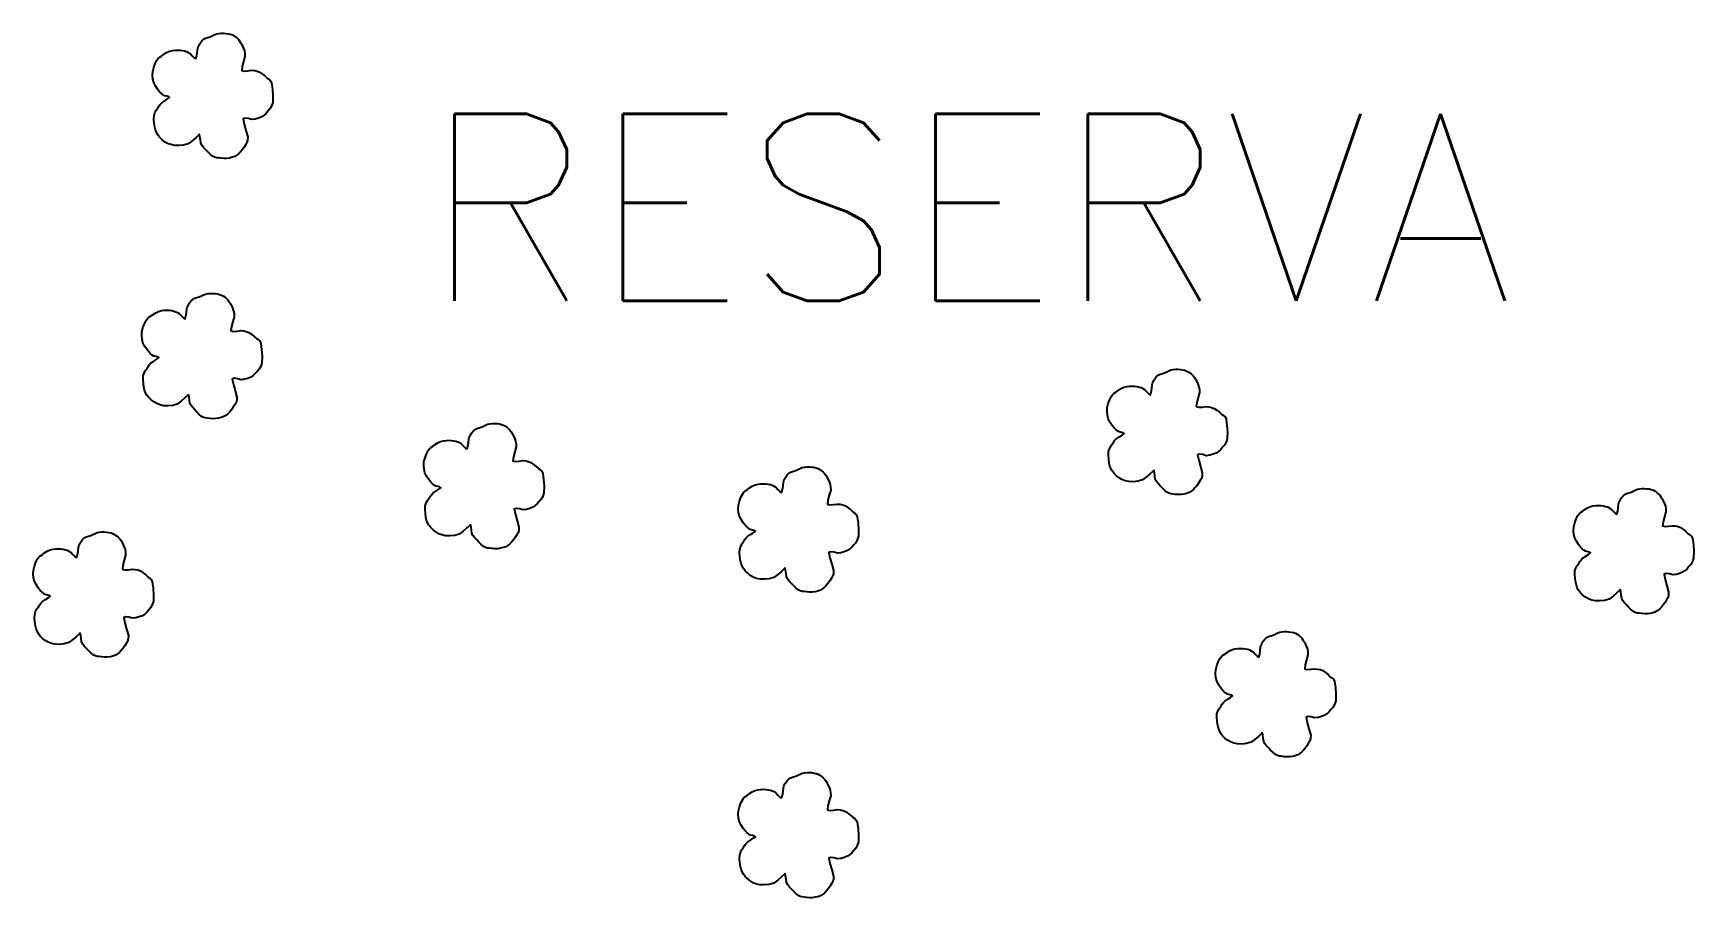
# Model space of a CAD drawing. Extents: x 730929 to 735129, y 7820181 to 7826121.
# Drawn here: x 733012.6 to 733243.4, y 7822147.8 to 7822267.9 of the extents above; entities that cross this region are included whole.
import ezdxf

# ---------------------------------------------------------------- set-up
doc = ezdxf.new("R2010")
doc.units = 0
doc.header["$MEASUREMENT"] = 0
doc.linetypes.add('LIN0', pattern=[0])
doc.layers.add('SIMBOLO ARVORE', color=118, linetype='Continuous')
doc.layers.add('TEXTO_DIVERSOS', color=7, linetype='Continuous', lineweight=5)
doc.styles.add('Simplex', font='simplex.shx')

msp = doc.modelspace()

# ---------------------------------------------------------------- linework, layer by layer
at = {"layer": 'SIMBOLO ARVORE', "linetype": 'LIN0', "elevation": 716.76, "flags": 128}
for points in [[(733035.66, 7822253.83), (733035.21, 7822253.43), (733034.7, 7822252.98), (733034.15, 7822252.57), (733033.52, 7822252.39), (733032.87, 7822252.32), (733032.24, 7822252.35), (733031.74, 7822252.46), (733031.29, 7822252.64), (733030.88, 7822252.87), (733030.51, 7822253.16), (733030.19, 7822253.48), (733029.92, 7822253.82), (733029.74, 7822254.15), (733029.61, 7822254.51), (733029.52, 7822254.91), (733029.43, 7822255.44), (733029.39, 7822255.99), (733029.41, 7822256.51), (733029.54, 7822256.9), (733029.73, 7822257.24), (733029.93, 7822257.53), (733030.09, 7822257.79), (733030.26, 7822258.04), (733030.48, 7822258.28), (733030.9, 7822258.55), (733031.3, 7822258.81), (733031.58, 7822259.02), (733031.46, 7822259.11), (733031.2, 7822259.18), (733030.88, 7822259.25), (733030.66, 7822259.38), (733030.43, 7822259.57), (733030.19, 7822259.82), (733029.9, 7822260.19), (733029.62, 7822260.62), (733029.38, 7822261.09), (733029.25, 7822261.58), (733029.2, 7822262.09), (733029.23, 7822262.62), (733029.38, 7822263.19), (733029.59, 7822263.73), (733029.82, 7822264.2), (733030, 7822264.45), (733030.2, 7822264.62), (733030.43, 7822264.77), (733030.77, 7822265.02), (733031.15, 7822265.25), (733031.56, 7822265.46), (733031.96, 7822265.56), (733032.35, 7822265.6), (733032.73, 7822265.61), (733033.07, 7822265.6), (733033.38, 7822265.55), (733033.67, 7822265.48), (733033.93, 7822265.4), (733034.18, 7822265.28), (733034.42, 7822265.13), (733034.71, 7822264.81), (733034.99, 7822264.54), (733035.23, 7822264.41), (733035.35, 7822264.78), (733035.43, 7822265.28), (733035.48, 7822265.8), (733035.53, 7822266.02), (733035.59, 7822266.2), (733035.69, 7822266.35), (733035.85, 7822266.62), (733036.05, 7822266.88), (733036.3, 7822267.13), (733036.58, 7822267.26), (733036.89, 7822267.37), (733037.2, 7822267.46), (733037.49, 7822267.6), (733037.79, 7822267.74), (733038.09, 7822267.85), (733038.42, 7822267.91), (733038.75, 7822267.94), (733039.09, 7822267.94), (733039.41, 7822267.92), (733039.73, 7822267.88), (733040.03, 7822267.81), (733040.3, 7822267.7), (733040.56, 7822267.56), (733040.79, 7822267.4), (733041, 7822267.23), (733041.19, 7822267.03), (733041.36, 7822266.79), (733041.55, 7822266.49), (733041.71, 7822266.16), (733041.86, 7822265.81), (733041.97, 7822265.49), (733042.04, 7822265.14), (733042.05, 7822264.71), (733041.85, 7822264.02), (733041.67, 7822263.34), (733041.6, 7822262.77), (733041.96, 7822262.67), (733042.44, 7822262.7), (733042.97, 7822262.79), (733043.36, 7822262.74), (733043.73, 7822262.66), (733044.09, 7822262.52), (733044.48, 7822262.26), (733044.84, 7822261.97), (733045.16, 7822261.67), (733045.41, 7822261.54), (733045.6, 7822261.34), (733045.75, 7822261), (733045.87, 7822260.15), (733045.93, 7822259.22), (733045.91, 7822258.32), (733045.75, 7822257.8), (733045.52, 7822257.42), (733045.25, 7822257.11), (733045, 7822256.8), (733044.71, 7822256.54), (733044.38, 7822256.31), (733043.94, 7822256.14), (733043.48, 7822256.02), (733043, 7822255.95), (733042.5, 7822256.08), (733042.08, 7822256.16), (733041.8, 7822256.05), (733041.94, 7822255.31), (733042.19, 7822254.42), (733042.44, 7822253.55), (733042.42, 7822253.1), (733042.32, 7822252.76), (733042.15, 7822252.48), (733041.93, 7822252.12), (733041.69, 7822251.78), (733041.42, 7822251.46), (733041.18, 7822251.21), (733040.91, 7822251), (733040.62, 7822250.83), (733040.27, 7822250.7), (733039.89, 7822250.6), (733039.49, 7822250.55), (733039.1, 7822250.54), (733038.73, 7822250.57), (733038.37, 7822250.62), (733038.08, 7822250.65), (733037.8, 7822250.72), (733037.53, 7822250.86), (733037.2, 7822251.13), (733036.87, 7822251.46), (733036.56, 7822251.8), (733036.3, 7822252.07), (733036.08, 7822252.35), (733035.9, 7822252.66), (733035.85, 7822253.13), (733035.8, 7822253.58), (733035.7, 7822253.96), (733035.7, 7822253.96)], [(733034.15, 7822217.68), (733033.7, 7822217.28), (733033.2, 7822216.83), (733032.65, 7822216.41), (733032.01, 7822216.24), (733031.36, 7822216.17), (733030.74, 7822216.19), (733030.23, 7822216.3), (733029.78, 7822216.48), (733029.38, 7822216.72), (733029, 7822217.01), (733028.68, 7822217.33), (733028.41, 7822217.67), (733028.23, 7822218), (733028.1, 7822218.36), (733028.01, 7822218.76), (733027.93, 7822219.29), (733027.89, 7822219.84), (733027.9, 7822220.36), (733028.04, 7822220.75), (733028.22, 7822221.08), (733028.42, 7822221.38), (733028.58, 7822221.64), (733028.76, 7822221.89), (733028.97, 7822222.13), (733029.39, 7822222.4), (733029.79, 7822222.66), (733030.07, 7822222.87), (733029.95, 7822222.96), (733029.69, 7822223.03), (733029.37, 7822223.09), (733029.15, 7822223.23), (733028.92, 7822223.41), (733028.68, 7822223.66), (733028.39, 7822224.03), (733028.11, 7822224.47), (733027.87, 7822224.94), (733027.75, 7822225.43), (733027.7, 7822225.94), (733027.73, 7822226.47), (733027.87, 7822227.04), (733028.08, 7822227.58), (733028.31, 7822228.05), (733028.49, 7822228.3), (733028.69, 7822228.47), (733028.93, 7822228.62), (733029.27, 7822228.87), (733029.65, 7822229.1), (733030.05, 7822229.3), (733030.45, 7822229.4), (733030.84, 7822229.45), (733031.23, 7822229.46), (733031.56, 7822229.45), (733031.88, 7822229.4), (733032.17, 7822229.33), (733032.42, 7822229.24), (733032.67, 7822229.13), (733032.91, 7822228.98), (733033.21, 7822228.66), (733033.49, 7822228.39), (733033.73, 7822228.25), (733033.85, 7822228.63), (733033.92, 7822229.13), (733033.97, 7822229.65), (733034.02, 7822229.87), (733034.09, 7822230.04), (733034.18, 7822230.2), (733034.34, 7822230.47), (733034.55, 7822230.73), (733034.79, 7822230.97), (733035.07, 7822231.11), (733035.38, 7822231.21), (733035.7, 7822231.31), (733035.99, 7822231.45), (733036.28, 7822231.58), (733036.58, 7822231.7), (733036.91, 7822231.76), (733037.24, 7822231.79), (733037.58, 7822231.79), (733037.9, 7822231.77), (733038.22, 7822231.73), (733038.52, 7822231.66), (733038.8, 7822231.55), (733039.05, 7822231.41), (733039.29, 7822231.25), (733039.49, 7822231.08), (733039.68, 7822230.88), (733039.85, 7822230.64), (733040.04, 7822230.34), (733040.21, 7822230.01), (733040.35, 7822229.66), (733040.47, 7822229.34), (733040.54, 7822228.98), (733040.55, 7822228.56), (733040.35, 7822227.87), (733040.16, 7822227.18), (733040.09, 7822226.61), (733040.45, 7822226.51), (733040.93, 7822226.55), (733041.46, 7822226.64), (733041.85, 7822226.59), (733042.23, 7822226.5), (733042.59, 7822226.36), (733042.97, 7822226.11), (733043.33, 7822225.82), (733043.65, 7822225.52), (733043.9, 7822225.38), (733044.1, 7822225.19), (733044.24, 7822224.85), (733044.36, 7822224), (733044.42, 7822223.07), (733044.4, 7822222.16), (733044.24, 7822221.65), (733044.02, 7822221.27), (733043.74, 7822220.96), (733043.49, 7822220.65), (733043.2, 7822220.38), (733042.87, 7822220.16), (733042.43, 7822219.99), (733041.97, 7822219.87), (733041.5, 7822219.8), (733040.99, 7822219.93), (733040.57, 7822220), (733040.29, 7822219.9), (733040.44, 7822219.16), (733040.69, 7822218.27), (733040.93, 7822217.4), (733040.91, 7822216.95), (733040.81, 7822216.61), (733040.64, 7822216.33), (733040.43, 7822215.97), (733040.18, 7822215.62), (733039.91, 7822215.31), (733039.67, 7822215.06), (733039.41, 7822214.85), (733039.12, 7822214.68), (733038.76, 7822214.54), (733038.38, 7822214.45), (733037.98, 7822214.4), (733037.6, 7822214.39), (733037.22, 7822214.42), (733036.86, 7822214.47), (733036.57, 7822214.5), (733036.29, 7822214.57), (733036.02, 7822214.7), (733035.69, 7822214.98), (733035.36, 7822215.31), (733035.05, 7822215.65), (733034.79, 7822215.92), (733034.57, 7822216.2), (733034.4, 7822216.51), (733034.34, 7822216.98), (733034.29, 7822217.43), (733034.2, 7822217.81), (733034.2, 7822217.81)], [(733168.3, 7822207.13), (733167.85, 7822206.74), (733167.35, 7822206.29), (733166.8, 7822205.87), (733166.16, 7822205.7), (733165.51, 7822205.63), (733164.89, 7822205.65), (733164.38, 7822205.76), (733163.93, 7822205.94), (733163.53, 7822206.18), (733163.16, 7822206.46), (733162.83, 7822206.78), (733162.57, 7822207.13), (733162.38, 7822207.46), (733162.25, 7822207.81), (733162.17, 7822208.21), (733162.08, 7822208.75), (733162.04, 7822209.3), (733162.06, 7822209.82), (733162.19, 7822210.21), (733162.37, 7822210.54), (733162.58, 7822210.83), (733162.73, 7822211.1), (733162.91, 7822211.35), (733163.13, 7822211.58), (733163.55, 7822211.86), (733163.94, 7822212.11), (733164.23, 7822212.33), (733164.1, 7822212.42), (733163.85, 7822212.48), (733163.53, 7822212.55), (733163.3, 7822212.68), (733163.08, 7822212.87), (733162.84, 7822213.12), (733162.54, 7822213.49), (733162.26, 7822213.92), (733162.03, 7822214.4), (733161.9, 7822214.89), (733161.85, 7822215.4), (733161.88, 7822215.92), (733162.03, 7822216.5), (733162.23, 7822217.04), (733162.47, 7822217.51), (733162.64, 7822217.75), (733162.84, 7822217.93), (733163.08, 7822218.07), (733163.42, 7822218.32), (733163.8, 7822218.56), (733164.2, 7822218.76), (733164.6, 7822218.86), (733165, 7822218.91), (733165.38, 7822218.92), (733165.72, 7822218.9), (733166.03, 7822218.86), (733166.32, 7822218.78), (733166.58, 7822218.7), (733166.82, 7822218.59), (733167.07, 7822218.44), (733167.36, 7822218.12), (733167.64, 7822217.84), (733167.88, 7822217.71), (733168, 7822218.08), (733168.08, 7822218.59), (733168.13, 7822219.1), (733168.18, 7822219.33), (733168.24, 7822219.5), (733168.33, 7822219.66), (733168.5, 7822219.92), (733168.7, 7822220.19), (733168.94, 7822220.43), (733169.23, 7822220.56), (733169.54, 7822220.67), (733169.85, 7822220.76), (733170.14, 7822220.9), (733170.44, 7822221.04), (733170.74, 7822221.16), (733171.06, 7822221.22), (733171.4, 7822221.25), (733171.73, 7822221.25), (733172.06, 7822221.23), (733172.37, 7822221.18), (733172.67, 7822221.11), (733172.95, 7822221), (733173.21, 7822220.87), (733173.44, 7822220.71), (733173.65, 7822220.53), (733173.83, 7822220.33), (733174.01, 7822220.09), (733174.19, 7822219.79), (733174.36, 7822219.46), (733174.51, 7822219.11), (733174.62, 7822218.8), (733174.69, 7822218.44), (733174.7, 7822218.02), (733174.5, 7822217.32), (733174.32, 7822216.64), (733174.25, 7822216.07), (733174.6, 7822215.97), (733175.08, 7822216.01), (733175.61, 7822216.09), (733176.01, 7822216.05), (733176.38, 7822215.96), (733176.74, 7822215.82), (733177.12, 7822215.57), (733177.48, 7822215.28), (733177.81, 7822214.98), (733178.05, 7822214.84), (733178.25, 7822214.64), (733178.4, 7822214.3), (733178.52, 7822213.46), (733178.58, 7822212.52), (733178.56, 7822211.62), (733178.4, 7822211.11), (733178.17, 7822210.72), (733177.9, 7822210.42), (733177.65, 7822210.11), (733177.36, 7822209.84), (733177.03, 7822209.62), (733176.59, 7822209.45), (733176.12, 7822209.32), (733175.65, 7822209.25), (733175.15, 7822209.39), (733174.72, 7822209.46), (733174.44, 7822209.36), (733174.59, 7822208.61), (733174.84, 7822207.73), (733175.09, 7822206.85), (733175.07, 7822206.41), (733174.96, 7822206.07), (733174.79, 7822205.79), (733174.58, 7822205.42), (733174.34, 7822205.08), (733174.07, 7822204.77), (733173.82, 7822204.51), (733173.56, 7822204.3), (733173.27, 7822204.13), (733172.91, 7822204), (733172.53, 7822203.91), (733172.14, 7822203.85), (733171.75, 7822203.85), (733171.37, 7822203.87), (733171.02, 7822203.92), (733170.72, 7822203.96), (733170.45, 7822204.03), (733170.17, 7822204.16), (733169.84, 7822204.44), (733169.52, 7822204.76), (733169.21, 7822205.11), (733168.95, 7822205.38), (733168.73, 7822205.66), (733168.55, 7822205.96), (733168.5, 7822206.43), (733168.44, 7822206.89), (733168.35, 7822207.26), (733168.35, 7822207.26)], [(733073.34, 7822199.6), (733072.89, 7822199.21), (733072.39, 7822198.76), (733071.84, 7822198.34), (733071.2, 7822198.16), (733070.55, 7822198.09), (733069.93, 7822198.12), (733069.42, 7822198.23), (733068.97, 7822198.41), (733068.57, 7822198.65), (733068.19, 7822198.93), (733067.87, 7822199.25), (733067.6, 7822199.6), (733067.42, 7822199.92), (733067.29, 7822200.28), (733067.2, 7822200.68), (733067.12, 7822201.22), (733067.08, 7822201.76), (733067.1, 7822202.29), (733067.23, 7822202.68), (733067.41, 7822203.01), (733067.62, 7822203.3), (733067.77, 7822203.57), (733067.95, 7822203.81), (733068.16, 7822204.05), (733068.59, 7822204.33), (733068.98, 7822204.58), (733069.26, 7822204.8), (733069.14, 7822204.89), (733068.89, 7822204.95), (733068.56, 7822205.02), (733068.34, 7822205.15), (733068.11, 7822205.34), (733067.88, 7822205.59), (733067.58, 7822205.96), (733067.3, 7822206.39), (733067.06, 7822206.87), (733066.94, 7822207.36), (733066.89, 7822207.87), (733066.92, 7822208.39), (733067.07, 7822208.96), (733067.27, 7822209.51), (733067.5, 7822209.97), (733067.68, 7822210.22), (733067.88, 7822210.4), (733068.12, 7822210.54), (733068.46, 7822210.79), (733068.84, 7822211.03), (733069.24, 7822211.23), (733069.64, 7822211.33), (733070.04, 7822211.38), (733070.42, 7822211.39), (733070.75, 7822211.37), (733071.07, 7822211.32), (733071.36, 7822211.25), (733071.61, 7822211.17), (733071.86, 7822211.06), (733072.1, 7822210.91), (733072.4, 7822210.58), (733072.68, 7822210.31), (733072.92, 7822210.18), (733073.04, 7822210.55), (733073.11, 7822211.05), (733073.16, 7822211.57), (733073.21, 7822211.8), (733073.28, 7822211.97), (733073.37, 7822212.13), (733073.53, 7822212.39), (733073.74, 7822212.66), (733073.98, 7822212.9), (733074.27, 7822213.03), (733074.57, 7822213.14), (733074.89, 7822213.23), (733075.18, 7822213.37), (733075.47, 7822213.51), (733075.77, 7822213.62), (733076.1, 7822213.68), (733076.43, 7822213.71), (733076.77, 7822213.72), (733077.09, 7822213.7), (733077.41, 7822213.65), (733077.71, 7822213.58), (733077.99, 7822213.47), (733078.24, 7822213.34), (733078.48, 7822213.18), (733078.68, 7822213), (733078.87, 7822212.8), (733079.04, 7822212.56), (733079.23, 7822212.26), (733079.4, 7822211.93), (733079.54, 7822211.58), (733079.66, 7822211.26), (733079.73, 7822210.91), (733079.74, 7822210.49), (733079.54, 7822209.79), (733079.36, 7822209.11), (733079.28, 7822208.54), (733079.64, 7822208.44), (733080.12, 7822208.47), (733080.65, 7822208.56), (733081.04, 7822208.52), (733081.42, 7822208.43), (733081.78, 7822208.29), (733082.16, 7822208.03), (733082.52, 7822207.74), (733082.84, 7822207.45), (733083.09, 7822207.31), (733083.29, 7822207.11), (733083.43, 7822206.77), (733083.55, 7822205.93), (733083.61, 7822204.99), (733083.59, 7822204.09), (733083.44, 7822203.58), (733083.21, 7822203.19), (733082.94, 7822202.89), (733082.68, 7822202.58), (733082.39, 7822202.31), (733082.06, 7822202.09), (733081.63, 7822201.92), (733081.16, 7822201.79), (733080.69, 7822201.72), (733080.18, 7822201.86), (733079.76, 7822201.93), (733079.48, 7822201.83), (733079.63, 7822201.08), (733079.88, 7822200.2), (733080.12, 7822199.32), (733080.11, 7822198.87), (733080, 7822198.54), (733079.83, 7822198.25), (733079.62, 7822197.89), (733079.37, 7822197.55), (733079.11, 7822197.24), (733078.86, 7822196.98), (733078.6, 7822196.77), (733078.31, 7822196.6), (733077.95, 7822196.47), (733077.57, 7822196.38), (733077.18, 7822196.32), (733076.79, 7822196.31), (733076.41, 7822196.34), (733076.05, 7822196.39), (733075.76, 7822196.42), (733075.48, 7822196.5), (733075.21, 7822196.63), (733074.88, 7822196.91), (733074.55, 7822197.23), (733074.24, 7822197.58), (733073.98, 7822197.85), (733073.76, 7822198.12), (733073.59, 7822198.43), (733073.53, 7822198.9), (733073.48, 7822199.36), (733073.39, 7822199.73), (733073.39, 7822199.73)], [(733117.05, 7822193.58), (733116.6, 7822193.18), (733116.1, 7822192.73), (733115.55, 7822192.31), (733114.91, 7822192.14), (733114.26, 7822192.07), (733113.64, 7822192.09), (733113.13, 7822192.2), (733112.68, 7822192.38), (733112.28, 7822192.62), (733111.91, 7822192.91), (733111.58, 7822193.23), (733111.32, 7822193.57), (733111.13, 7822193.9), (733111, 7822194.26), (733110.92, 7822194.66), (733110.83, 7822195.19), (733110.79, 7822195.74), (733110.81, 7822196.26), (733110.94, 7822196.65), (733111.12, 7822196.98), (733111.33, 7822197.28), (733111.48, 7822197.54), (733111.66, 7822197.79), (733111.88, 7822198.03), (733112.3, 7822198.3), (733112.69, 7822198.55), (733112.98, 7822198.77), (733112.85, 7822198.86), (733112.6, 7822198.92), (733112.28, 7822198.99), (733112.05, 7822199.13), (733111.83, 7822199.31), (733111.59, 7822199.56), (733111.29, 7822199.93), (733111.01, 7822200.37), (733110.78, 7822200.84), (733110.65, 7822201.33), (733110.6, 7822201.84), (733110.63, 7822202.36), (733110.78, 7822202.94), (733110.98, 7822203.48), (733111.22, 7822203.95), (733111.39, 7822204.2), (733111.59, 7822204.37), (733111.83, 7822204.52), (733112.17, 7822204.77), (733112.55, 7822205), (733112.95, 7822205.2), (733113.35, 7822205.3), (733113.75, 7822205.35), (733114.13, 7822205.36), (733114.47, 7822205.34), (733114.78, 7822205.3), (733115.07, 7822205.23), (733115.33, 7822205.14), (733115.57, 7822205.03), (733115.82, 7822204.88), (733116.11, 7822204.56), (733116.39, 7822204.28), (733116.63, 7822204.15), (733116.75, 7822204.53), (733116.83, 7822205.03), (733116.88, 7822205.55), (733116.93, 7822205.77), (733116.99, 7822205.94), (733117.08, 7822206.1), (733117.25, 7822206.37), (733117.45, 7822206.63), (733117.69, 7822206.87), (733117.98, 7822207.01), (733118.29, 7822207.11), (733118.6, 7822207.21), (733118.89, 7822207.35), (733119.19, 7822207.48), (733119.49, 7822207.6), (733119.81, 7822207.66), (733120.15, 7822207.69), (733120.48, 7822207.69), (733120.81, 7822207.67), (733121.12, 7822207.63), (733121.42, 7822207.56), (733121.7, 7822207.45), (733121.96, 7822207.31), (733122.19, 7822207.15), (733122.4, 7822206.98), (733122.58, 7822206.77), (733122.76, 7822206.54), (733122.94, 7822206.24), (733123.11, 7822205.91), (733123.26, 7822205.55), (733123.37, 7822205.24), (733123.44, 7822204.88), (733123.45, 7822204.46), (733123.25, 7822203.77), (733123.07, 7822203.08), (733123, 7822202.51), (733123.35, 7822202.41), (733123.83, 7822202.45), (733124.36, 7822202.53), (733124.76, 7822202.49), (733125.13, 7822202.4), (733125.49, 7822202.26), (733125.87, 7822202.01), (733126.23, 7822201.72), (733126.56, 7822201.42), (733126.8, 7822201.28), (733127, 7822201.09), (733127.15, 7822200.75), (733127.27, 7822199.9), (733127.32, 7822198.96), (733127.31, 7822198.06), (733127.15, 7822197.55), (733126.92, 7822197.16), (733126.65, 7822196.86), (733126.4, 7822196.55), (733126.11, 7822196.28), (733125.78, 7822196.06), (733125.34, 7822195.89), (733124.87, 7822195.77), (733124.4, 7822195.7), (733123.9, 7822195.83), (733123.47, 7822195.9), (733123.19, 7822195.8), (733123.34, 7822195.06), (733123.59, 7822194.17), (733123.84, 7822193.3), (733123.82, 7822192.85), (733123.71, 7822192.51), (733123.54, 7822192.23), (733123.33, 7822191.87), (733123.09, 7822191.52), (733122.82, 7822191.21), (733122.57, 7822190.96), (733122.31, 7822190.75), (733122.02, 7822190.58), (733121.66, 7822190.44), (733121.28, 7822190.35), (733120.89, 7822190.3), (733120.5, 7822190.29), (733120.12, 7822190.31), (733119.77, 7822190.36), (733119.47, 7822190.4), (733119.2, 7822190.47), (733118.92, 7822190.6), (733118.59, 7822190.88), (733118.27, 7822191.21), (733117.96, 7822191.55), (733117.7, 7822191.82), (733117.48, 7822192.1), (733117.3, 7822192.41), (733117.25, 7822192.88), (733117.19, 7822193.33), (733117.1, 7822193.7), (733117.1, 7822193.7)], [(733233.12, 7822190.56), (733232.67, 7822190.17), (733232.17, 7822189.72), (733231.62, 7822189.3), (733230.98, 7822189.13), (733230.33, 7822189.06), (733229.71, 7822189.08), (733229.2, 7822189.19), (733228.75, 7822189.37), (733228.35, 7822189.61), (733227.97, 7822189.89), (733227.65, 7822190.21), (733227.38, 7822190.56), (733227.2, 7822190.89), (733227.07, 7822191.24), (733226.98, 7822191.64), (733226.9, 7822192.18), (733226.86, 7822192.73), (733226.87, 7822193.25), (733227.01, 7822193.64), (733227.19, 7822193.97), (733227.4, 7822194.26), (733227.55, 7822194.53), (733227.73, 7822194.78), (733227.94, 7822195.01), (733228.37, 7822195.29), (733228.76, 7822195.54), (733229.04, 7822195.76), (733228.92, 7822195.85), (733228.67, 7822195.91), (733228.34, 7822195.98), (733228.12, 7822196.11), (733227.89, 7822196.3), (733227.65, 7822196.55), (733227.36, 7822196.92), (733227.08, 7822197.35), (733226.84, 7822197.83), (733226.72, 7822198.32), (733226.67, 7822198.83), (733226.7, 7822199.35), (733226.85, 7822199.93), (733227.05, 7822200.47), (733227.28, 7822200.94), (733227.46, 7822201.18), (733227.66, 7822201.36), (733227.9, 7822201.51), (733228.24, 7822201.75), (733228.62, 7822201.99), (733229.02, 7822202.19), (733229.42, 7822202.29), (733229.82, 7822202.34), (733230.2, 7822202.35), (733230.53, 7822202.33), (733230.85, 7822202.29), (733231.14, 7822202.21), (733231.39, 7822202.13), (733231.64, 7822202.02), (733231.88, 7822201.87), (733232.18, 7822201.55), (733232.46, 7822201.27), (733232.7, 7822201.14), (733232.82, 7822201.52), (733232.89, 7822202.02), (733232.94, 7822202.53), (733232.99, 7822202.76), (733233.06, 7822202.93), (733233.15, 7822203.09), (733233.31, 7822203.35), (733233.52, 7822203.62), (733233.76, 7822203.86), (733234.05, 7822204), (733234.35, 7822204.1), (733234.67, 7822204.19), (733234.96, 7822204.34), (733235.25, 7822204.47), (733235.55, 7822204.59), (733235.88, 7822204.65), (733236.21, 7822204.68), (733236.55, 7822204.68), (733236.87, 7822204.66), (733237.19, 7822204.62), (733237.49, 7822204.54), (733237.77, 7822204.44), (733238.02, 7822204.3), (733238.26, 7822204.14), (733238.46, 7822203.97), (733238.65, 7822203.76), (733238.82, 7822203.52), (733239.01, 7822203.23), (733239.18, 7822202.89), (733239.32, 7822202.54), (733239.44, 7822202.23), (733239.51, 7822201.87), (733239.52, 7822201.45), (733239.32, 7822200.75), (733239.14, 7822200.07), (733239.06, 7822199.5), (733239.42, 7822199.4), (733239.9, 7822199.44), (733240.43, 7822199.52), (733240.82, 7822199.48), (733241.2, 7822199.39), (733241.56, 7822199.25), (733241.94, 7822199), (733242.3, 7822198.71), (733242.62, 7822198.41), (733242.87, 7822198.27), (733243.07, 7822198.07), (733243.21, 7822197.73), (733243.33, 7822196.89), (733243.39, 7822195.95), (733243.37, 7822195.05), (733243.21, 7822194.54), (733242.99, 7822194.15), (733242.72, 7822193.85), (733242.46, 7822193.54), (733242.17, 7822193.27), (733241.84, 7822193.05), (733241.41, 7822192.88), (733240.94, 7822192.75), (733240.47, 7822192.68), (733239.96, 7822192.82), (733239.54, 7822192.89), (733239.26, 7822192.79), (733239.41, 7822192.04), (733239.66, 7822191.16), (733239.9, 7822190.28), (733239.89, 7822189.84), (733239.78, 7822189.5), (733239.61, 7822189.22), (733239.4, 7822188.85), (733239.15, 7822188.51), (733238.89, 7822188.2), (733238.64, 7822187.94), (733238.38, 7822187.73), (733238.09, 7822187.56), (733237.73, 7822187.43), (733237.35, 7822187.34), (733236.96, 7822187.28), (733236.57, 7822187.28), (733236.19, 7822187.3), (733235.83, 7822187.35), (733235.54, 7822187.39), (733235.26, 7822187.46), (733234.99, 7822187.59), (733234.66, 7822187.87), (733234.33, 7822188.19), (733234.02, 7822188.54), (733233.76, 7822188.81), (733233.54, 7822189.09), (733233.37, 7822189.39), (733233.31, 7822189.86), (733233.26, 7822190.32), (733233.17, 7822190.69), (733233.17, 7822190.69)], [(733019.08, 7822184.54), (733018.63, 7822184.14), (733018.12, 7822183.69), (733017.57, 7822183.28), (733016.93, 7822183.1), (733016.29, 7822183.03), (733015.66, 7822183.06), (733015.16, 7822183.16), (733014.7, 7822183.35), (733014.3, 7822183.58), (733013.93, 7822183.87), (733013.6, 7822184.19), (733013.34, 7822184.53), (733013.15, 7822184.86), (733013.03, 7822185.22), (733012.94, 7822185.62), (733012.85, 7822186.15), (733012.81, 7822186.7), (733012.83, 7822187.22), (733012.96, 7822187.61), (733013.14, 7822187.95), (733013.35, 7822188.24), (733013.51, 7822188.5), (733013.68, 7822188.75), (733013.9, 7822188.99), (733014.32, 7822189.26), (733014.72, 7822189.52), (733015, 7822189.73), (733014.88, 7822189.82), (733014.62, 7822189.89), (733014.3, 7822189.96), (733014.08, 7822190.09), (733013.85, 7822190.28), (733013.61, 7822190.53), (733013.31, 7822190.9), (733013.03, 7822191.33), (733012.8, 7822191.8), (733012.67, 7822192.29), (733012.62, 7822192.8), (733012.65, 7822193.33), (733012.8, 7822193.9), (733013, 7822194.44), (733013.24, 7822194.91), (733013.42, 7822195.16), (733013.62, 7822195.33), (733013.85, 7822195.48), (733014.19, 7822195.73), (733014.57, 7822195.96), (733014.97, 7822196.17), (733015.38, 7822196.26), (733015.77, 7822196.31), (733016.15, 7822196.32), (733016.49, 7822196.31), (733016.8, 7822196.26), (733017.09, 7822196.19), (733017.35, 7822196.11), (733017.59, 7822195.99), (733017.84, 7822195.84), (733018.13, 7822195.52), (733018.41, 7822195.25), (733018.65, 7822195.12), (733018.77, 7822195.49), (733018.85, 7822195.99), (733018.9, 7822196.51), (733018.95, 7822196.73), (733019.01, 7822196.91), (733019.11, 7822197.06), (733019.27, 7822197.33), (733019.47, 7822197.59), (733019.72, 7822197.84), (733020, 7822197.97), (733020.31, 7822198.07), (733020.62, 7822198.17), (733020.91, 7822198.31), (733021.21, 7822198.45), (733021.51, 7822198.56), (733021.84, 7822198.62), (733022.17, 7822198.65), (733022.5, 7822198.65), (733022.83, 7822198.63), (733023.15, 7822198.59), (733023.45, 7822198.52), (733023.72, 7822198.41), (733023.98, 7822198.27), (733024.21, 7822198.11), (733024.42, 7822197.94), (733024.6, 7822197.74), (733024.78, 7822197.5), (733024.97, 7822197.2), (733025.13, 7822196.87), (733025.28, 7822196.52), (733025.39, 7822196.2), (733025.46, 7822195.85), (733025.47, 7822195.42), (733025.27, 7822194.73), (733025.09, 7822194.05), (733025.02, 7822193.48), (733025.37, 7822193.38), (733025.85, 7822193.41), (733026.38, 7822193.5), (733026.78, 7822193.45), (733027.15, 7822193.37), (733027.51, 7822193.23), (733027.9, 7822192.97), (733028.26, 7822192.68), (733028.58, 7822192.38), (733028.83, 7822192.25), (733029.02, 7822192.05), (733029.17, 7822191.71), (733029.29, 7822190.86), (733029.35, 7822189.93), (733029.33, 7822189.03), (733029.17, 7822188.51), (733028.94, 7822188.13), (733028.67, 7822187.82), (733028.42, 7822187.51), (733028.13, 7822187.25), (733027.8, 7822187.02), (733027.36, 7822186.85), (733026.89, 7822186.73), (733026.42, 7822186.66), (733025.92, 7822186.79), (733025.5, 7822186.87), (733025.22, 7822186.76), (733025.36, 7822186.02), (733025.61, 7822185.13), (733025.86, 7822184.26), (733025.84, 7822183.81), (733025.74, 7822183.47), (733025.57, 7822183.19), (733025.35, 7822182.83), (733025.11, 7822182.49), (733024.84, 7822182.17), (733024.6, 7822181.92), (733024.33, 7822181.71), (733024.04, 7822181.54), (733023.69, 7822181.41), (733023.3, 7822181.31), (733022.91, 7822181.26), (733022.52, 7822181.25), (733022.14, 7822181.28), (733021.79, 7822181.33), (733021.5, 7822181.36), (733021.22, 7822181.43), (733020.95, 7822181.57), (733020.62, 7822181.84), (733020.29, 7822182.17), (733019.98, 7822182.51), (733019.72, 7822182.78), (733019.5, 7822183.06), (733019.32, 7822183.37), (733019.27, 7822183.84), (733019.22, 7822184.29), (733019.12, 7822184.67), (733019.12, 7822184.67)], [(733183.38, 7822170.69), (733182.93, 7822170.3), (733182.43, 7822169.85), (733181.87, 7822169.43), (733181.24, 7822169.26), (733180.59, 7822169.19), (733179.97, 7822169.21), (733179.46, 7822169.32), (733179.01, 7822169.5), (733178.6, 7822169.74), (733178.23, 7822170.02), (733177.91, 7822170.34), (733177.64, 7822170.69), (733177.46, 7822171.02), (733177.33, 7822171.38), (733177.24, 7822171.78), (733177.16, 7822172.31), (733177.12, 7822172.86), (733177.13, 7822173.38), (733177.27, 7822173.77), (733177.45, 7822174.1), (733177.65, 7822174.39), (733177.81, 7822174.66), (733177.98, 7822174.91), (733178.2, 7822175.14), (733178.62, 7822175.42), (733179.02, 7822175.67), (733179.3, 7822175.89), (733179.18, 7822175.98), (733178.92, 7822176.04), (733178.6, 7822176.11), (733178.38, 7822176.25), (733178.15, 7822176.43), (733177.91, 7822176.68), (733177.62, 7822177.05), (733177.34, 7822177.48), (733177.1, 7822177.96), (733176.97, 7822178.45), (733176.92, 7822178.96), (733176.95, 7822179.48), (733177.1, 7822180.06), (733177.31, 7822180.6), (733177.54, 7822181.07), (733177.72, 7822181.31), (733177.92, 7822181.49), (733178.15, 7822181.64), (733178.49, 7822181.88), (733178.87, 7822182.12), (733179.28, 7822182.32), (733179.68, 7822182.42), (733180.07, 7822182.47), (733180.45, 7822182.48), (733180.79, 7822182.46), (733181.11, 7822182.42), (733181.4, 7822182.35), (733181.65, 7822182.26), (733181.9, 7822182.15), (733182.14, 7822182), (733182.43, 7822181.68), (733182.71, 7822181.4), (733182.96, 7822181.27), (733183.07, 7822181.65), (733183.15, 7822182.15), (733183.2, 7822182.66), (733183.25, 7822182.89), (733183.32, 7822183.06), (733183.41, 7822183.22), (733183.57, 7822183.49), (733183.78, 7822183.75), (733184.02, 7822183.99), (733184.3, 7822184.13), (733184.61, 7822184.23), (733184.92, 7822184.32), (733185.22, 7822184.47), (733185.51, 7822184.6), (733185.81, 7822184.72), (733186.14, 7822184.78), (733186.47, 7822184.81), (733186.81, 7822184.81), (733187.13, 7822184.79), (733187.45, 7822184.75), (733187.75, 7822184.67), (733188.02, 7822184.57), (733188.28, 7822184.43), (733188.51, 7822184.27), (733188.72, 7822184.1), (733188.91, 7822183.89), (733189.08, 7822183.66), (733189.27, 7822183.36), (733189.44, 7822183.03), (733189.58, 7822182.67), (733189.69, 7822182.36), (733189.76, 7822182), (733189.77, 7822181.58), (733189.57, 7822180.89), (733189.39, 7822180.2), (733189.32, 7822179.63), (733189.68, 7822179.53), (733190.16, 7822179.57), (733190.69, 7822179.65), (733191.08, 7822179.61), (733191.46, 7822179.52), (733191.82, 7822179.38), (733192.2, 7822179.13), (733192.56, 7822178.84), (733192.88, 7822178.54), (733193.13, 7822178.4), (733193.32, 7822178.2), (733193.47, 7822177.86), (733193.59, 7822177.02), (733193.65, 7822176.08), (733193.63, 7822175.18), (733193.47, 7822174.67), (733193.25, 7822174.28), (733192.97, 7822173.98), (733192.72, 7822173.67), (733192.43, 7822173.4), (733192.1, 7822173.18), (733191.66, 7822173.01), (733191.2, 7822172.89), (733190.72, 7822172.81), (733190.22, 7822172.95), (733189.8, 7822173.02), (733189.52, 7822172.92), (733189.66, 7822172.18), (733189.91, 7822171.29), (733190.16, 7822170.42), (733190.14, 7822169.97), (733190.04, 7822169.63), (733189.87, 7822169.35), (733189.66, 7822168.99), (733189.41, 7822168.64), (733189.14, 7822168.33), (733188.9, 7822168.08), (733188.64, 7822167.86), (733188.35, 7822167.69), (733187.99, 7822167.56), (733187.61, 7822167.47), (733187.21, 7822167.42), (733186.82, 7822167.41), (733186.45, 7822167.43), (733186.09, 7822167.48), (733185.8, 7822167.52), (733185.52, 7822167.59), (733185.25, 7822167.72), (733184.92, 7822168), (733184.59, 7822168.33), (733184.28, 7822168.67), (733184.02, 7822168.94), (733183.8, 7822169.22), (733183.62, 7822169.53), (733183.57, 7822170), (733183.52, 7822170.45), (733183.42, 7822170.82), (733183.42, 7822170.82)], [(733117.05, 7822151.11), (733116.6, 7822150.72), (733116.1, 7822150.27), (733115.55, 7822149.85), (733114.91, 7822149.68), (733114.26, 7822149.61), (733113.64, 7822149.63), (733113.13, 7822149.74), (733112.68, 7822149.92), (733112.28, 7822150.16), (733111.91, 7822150.44), (733111.58, 7822150.76), (733111.32, 7822151.11), (733111.13, 7822151.44), (733111, 7822151.79), (733110.92, 7822152.19), (733110.83, 7822152.73), (733110.79, 7822153.28), (733110.81, 7822153.8), (733110.94, 7822154.19), (733111.12, 7822154.52), (733111.33, 7822154.81), (733111.48, 7822155.08), (733111.66, 7822155.33), (733111.88, 7822155.56), (733112.3, 7822155.84), (733112.69, 7822156.09), (733112.98, 7822156.31), (733112.85, 7822156.4), (733112.6, 7822156.46), (733112.28, 7822156.53), (733112.05, 7822156.66), (733111.83, 7822156.85), (733111.59, 7822157.1), (733111.29, 7822157.47), (733111.01, 7822157.9), (733110.78, 7822158.38), (733110.65, 7822158.87), (733110.6, 7822159.38), (733110.63, 7822159.9), (733110.78, 7822160.48), (733110.98, 7822161.02), (733111.22, 7822161.49), (733111.39, 7822161.73), (733111.59, 7822161.91), (733111.83, 7822162.05), (733112.17, 7822162.3), (733112.55, 7822162.54), (733112.95, 7822162.74), (733113.35, 7822162.84), (733113.75, 7822162.89), (733114.13, 7822162.9), (733114.47, 7822162.88), (733114.78, 7822162.84), (733115.07, 7822162.76), (733115.33, 7822162.68), (733115.57, 7822162.57), (733115.82, 7822162.42), (733116.11, 7822162.1), (733116.39, 7822161.82), (733116.63, 7822161.69), (733116.75, 7822162.06), (733116.83, 7822162.57), (733116.88, 7822163.08), (733116.93, 7822163.31), (733116.99, 7822163.48), (733117.08, 7822163.64), (733117.25, 7822163.9), (733117.45, 7822164.17), (733117.69, 7822164.41), (733117.98, 7822164.54), (733118.29, 7822164.65), (733118.6, 7822164.74), (733118.89, 7822164.88), (733119.19, 7822165.02), (733119.49, 7822165.14), (733119.81, 7822165.2), (733120.15, 7822165.23), (733120.48, 7822165.23), (733120.81, 7822165.21), (733121.12, 7822165.16), (733121.42, 7822165.09), (733121.7, 7822164.98), (733121.96, 7822164.85), (733122.19, 7822164.69), (733122.4, 7822164.51), (733122.58, 7822164.31), (733122.76, 7822164.07), (733122.94, 7822163.77), (733123.11, 7822163.44), (733123.26, 7822163.09), (733123.37, 7822162.78), (733123.44, 7822162.42), (733123.45, 7822162), (733123.25, 7822161.3), (733123.07, 7822160.62), (733123, 7822160.05), (733123.35, 7822159.95), (733123.83, 7822159.99), (733124.36, 7822160.07), (733124.76, 7822160.03), (733125.13, 7822159.94), (733125.49, 7822159.8), (733125.87, 7822159.55), (733126.23, 7822159.26), (733126.56, 7822158.96), (733126.8, 7822158.82), (733127, 7822158.62), (733127.15, 7822158.28), (733127.27, 7822157.44), (733127.32, 7822156.5), (733127.31, 7822155.6), (733127.15, 7822155.09), (733126.92, 7822154.7), (733126.65, 7822154.4), (733126.4, 7822154.09), (733126.11, 7822153.82), (733125.78, 7822153.6), (733125.34, 7822153.43), (733124.87, 7822153.3), (733124.4, 7822153.23), (733123.9, 7822153.37), (733123.47, 7822153.44), (733123.19, 7822153.34), (733123.34, 7822152.59), (733123.59, 7822151.71), (733123.84, 7822150.83), (733123.82, 7822150.39), (733123.71, 7822150.05), (733123.54, 7822149.77), (733123.33, 7822149.4), (733123.09, 7822149.06), (733122.82, 7822148.75), (733122.57, 7822148.49), (733122.31, 7822148.28), (733122.02, 7822148.11), (733121.66, 7822147.98), (733121.28, 7822147.89), (733120.89, 7822147.83), (733120.5, 7822147.83), (733120.12, 7822147.85), (733119.77, 7822147.9), (733119.47, 7822147.94), (733119.2, 7822148.01), (733118.92, 7822148.14), (733118.59, 7822148.42), (733118.27, 7822148.74), (733117.96, 7822149.09), (733117.7, 7822149.36), (733117.48, 7822149.64), (733117.3, 7822149.94), (733117.25, 7822150.41), (733117.19, 7822150.87), (733117.1, 7822151.24), (733117.1, 7822151.24)]]:
    msp.add_lwpolyline(points, dxfattribs=at)

# ---------------------------------------------------------------- texts
at = {"layer": 'TEXTO_DIVERSOS', "linetype": 'Continuous', "style": 'Simplex'}
msp.add_text('RESERVA', height=26, dxfattribs=at).set_placement((733066.7, 7822230.74, 716.76))

doc.saveas('drawing.dxf')
